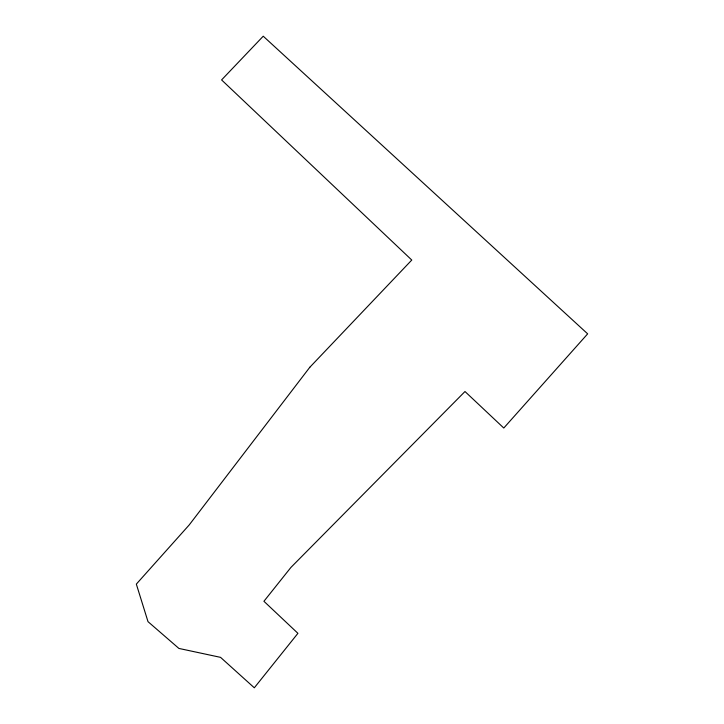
<?xml version="1.0" encoding="UTF-8"?>
<svg xmlns="http://www.w3.org/2000/svg" width="724" height="724" viewBox="0 0 724 724"><rect width="100%" height="100%" fill="white"/><g stroke="black" fill="none" stroke-linecap="round" stroke-linejoin="round"><path stroke-width="1.09" d="M309.818 367.267L189.199 524.954L136.338 584.114L148.004 621.654L178.9 648.433L220.558 657.356L254.314 687.8L297.917 633.328L263.925 601.282L290.939 567.408L464.989 391.521L503.786 428.029L587.662 333.845L263.237 36.2L221.589 79.921L411.775 260.043L309.818 367.267"/></g></svg>
